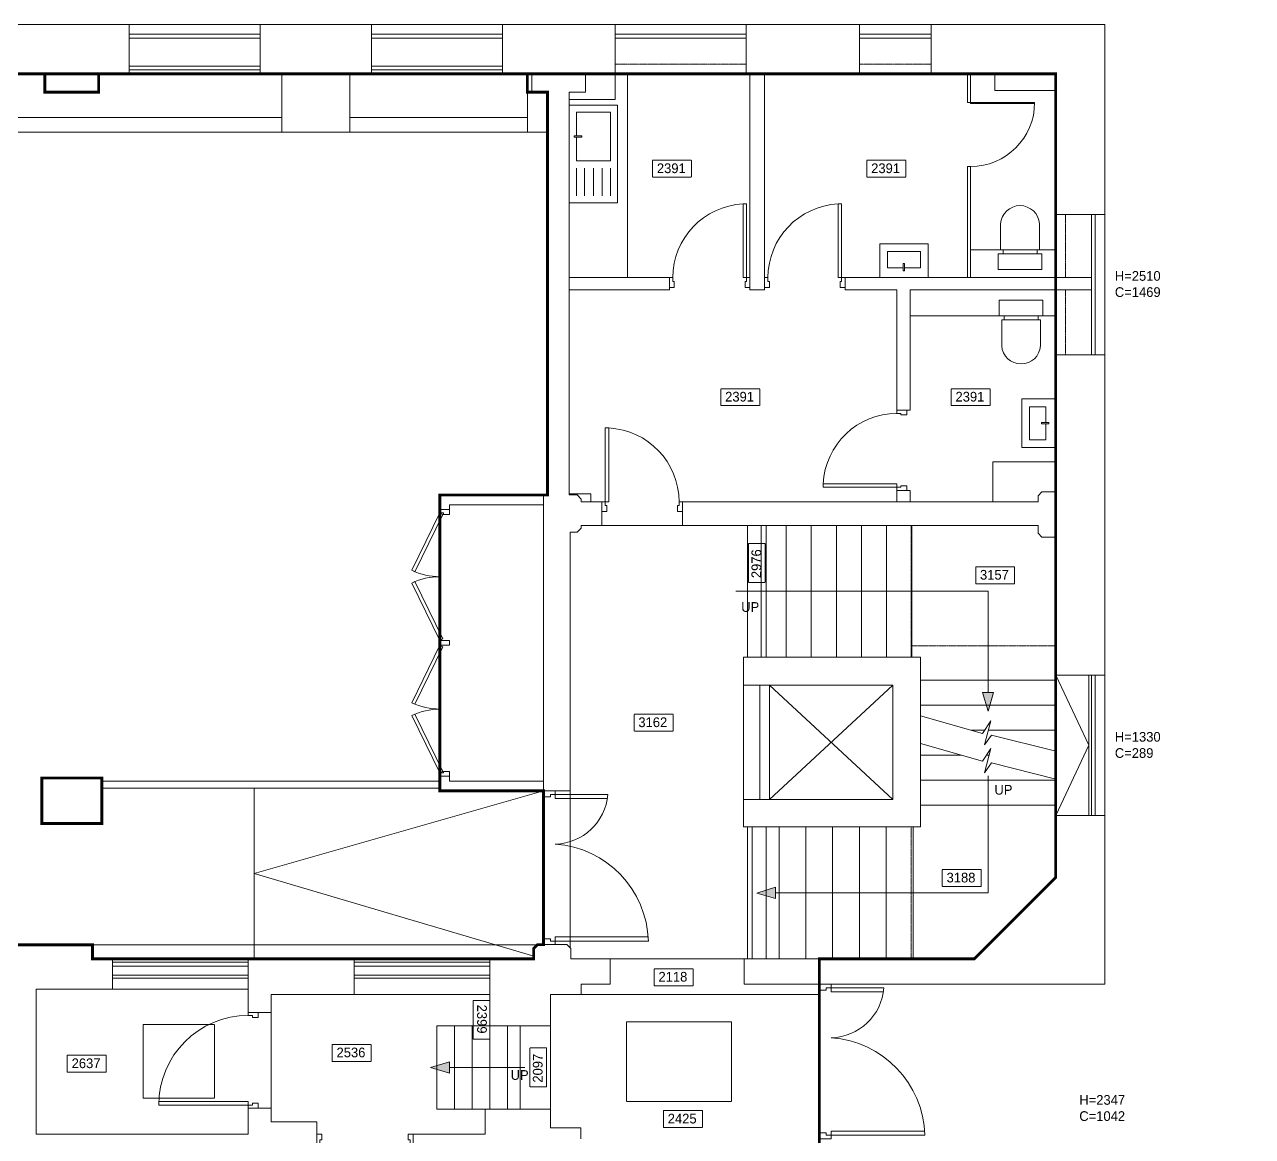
# Model space of a CAD drawing. Header units: millimetres. Extents: x 62976 to 1097852, y -110926 to 167100.
# Drawn here: x 866524 to 879180, y 19512 to 30974 of the extents above; entities that cross this region are included whole.
import ezdxf

# ---------------------------------------------------------------- set-up
doc = ezdxf.new("R2010")
doc.units = ezdxf.units.MM
doc.linetypes.add('HIDDENX2', pattern=[0.75, 0.5, -0.25])
for name, color, linetype, lineweight in [('BLOCKS', 8, 'Continuous', 15), ('Ceiling', 45, 'HIDDENX2', 15), ('Ceiling tag', 1, 'Continuous', 15), ('GIA', 84, 'Continuous', 15), ('NIA', 30, 'Continuous', 15), ('Partitions', 155, 'Continuous', 15), ('Stairs', 8, 'Continuous', 15), ('WALLS', 7, 'Continuous', 15)]:
    doc.layers.add(name, color=color, linetype=linetype, lineweight=lineweight)
doc.layers.add('Whatch', color=7, linetype='Continuous', lineweight=15, true_color=0xa8a8a8)
doc.styles.add('Century Gothic', font='GOTHIC.TTF')

# ---------------------------------------------------------------- blocks, each defined once
blk = doc.blocks.new('DOOR 1210')
at = {"layer": 'BLOCKS'}
for p, q in [((522.7122534285736, -547.0140011431067), (522.7122534285736, 233.0797488568787)), ((557.0403784285736, 233.0797488568787), (557.0403784285736, -547.0140011431067)), ((-673.0533715714264, -107.3427477137448), (-673.0533715714264, -547.0140011431067)), ((-638.7252465714264, -547.0140011431067), (-638.7252465714264, -111.3548455181008)), ((-703.0533715714264, -647.0140011435142), (-703.0533715714264, -547.0140011431067)), ((-673.0533715714264, -547.0140011431067), (-703.053371571441, -547.0140011431067)), ((-638.7252465712809, -547.0140011431067), (-673.0533715714264, -547.0140011431067)), ((-673.0533715714264, -588.0843131432775), (-673.0533715714264, -547.0140011431067)), ((-653.0533715714264, -588.0843131432775), (-673.0533715714264, -588.0843131432775)), ((-653.053371571441, -647.0140011435142), (-653.0533715714264, -588.0843131432775)), ((522.7122534284281, -547.0140011431067), (557.0403784285736, -547.0140011431067)), ((537.0403784285736, -588.0843131432775), (557.0403784285736, -588.0843131432775)), ((537.0403784285882, -647.0140011435142), (537.0403784285736, -588.0843131432775)), ((557.0403784285736, -588.0843131431175), (557.0403784285736, -547.0140011431067)), ((557.0403784285736, -588.0843131432775), (557.0403784285736, -547.0140011431067)), ((557.0403784285736, -547.0140011431067), (587.0403784285882, -547.0140011431067)), ((587.0403784285736, -647.0140011435142), (587.0403784285736, -547.0140011431067)), ((-653.053371571441, -647.0140011435142), (-703.0533715714264, -647.0140011435142)), ((537.0403784285882, -647.0140011435142), (587.0403784285736, -647.0140011435142))]:
    blk.add_line(p, q, dxfattribs=at)
for centre, radius, start, end in [((580.238470728058, -604.540642257678), 837.9415678042067, 91.58641440372215, 176.063414811134), ((-708.4196874655463, -558.8067900270689), 452.8471681885594, 1.492232857577767, 85.5207711111166)]:
    blk.add_arc(centre, radius, start, end, dxfattribs=at)
blk = doc.blocks.new('DOOR 760')
at = {"layer": 'BLOCKS'}
for p, q in [((-712.1736903050623, -265.0254513108084), (-747.1736903050623, -265.0254513108084)), ((-747.1736903050623, -265.0254513108084), (-747.1736903050623, -365.0254513108084)), ((-747.1736903050623, -365.0254513108084), (-697.1736903050623, -365.0254513108084)), ((-712.1736903050623, -265.0254513108084), (-712.1736903050623, -305.0254513108084)), ((-712.1736903050623, -305.0254513108084), (-697.1736903050623, -305.0254513108084)), ((-697.1736903050623, -305.0254513108084), (-697.1736903050623, -365.0254513108084)), ((32.82630969493766, -305.0254513108084), (32.82630969493766, -365.0254513108084)), ((47.82630969493766, -305.0254513108084), (32.82630969493766, -305.0254513108084)), ((32.82630969493766, -365.0254513108084), (82.82630969493766, -365.0254513108084)), ((82.82630969493766, -265.0254513108084), (47.82630969493766, -265.0254513108084)), ((47.82630969493766, -305.0254513108084), (47.82630969493766, -265.0254513108084)), ((82.82630969493766, -365.0254513108084), (82.82630969493766, -265.0254513108084))]:
    blk.add_line(p, q, dxfattribs=at)
blk.add_lwpolyline([(-677.1736903050623, -265.0254513108084), (-677.1736903050623, 494.9745486891916), (-712.1736903050623, 494.9745486891916), (-712.1736903050623, -265.0254513108084)], close=True, dxfattribs=at)
blk.add_arc((-713.6306210241455, -265.6093654836295), 761.4571546028845, 0.04393657685431113, 87.25575220008585, dxfattribs=at)
blk = doc.blocks.new('door')
at = {"layer": 'BLOCKS'}
for p, q in [((9.256182238459587e-07, 450), (0, -450)), ((9.256182238459587e-07, 450), (34.32812592576374, 450)), ((0, -450), (0, 450)), ((34.32812500014552, -450), (34.32812592576374, 450)), ((-30, -550.0000000004002), (-30, -450)), ((0, -450), (-30.00000000001455, -450)), ((34.32812500014552, -450), (0, -450)), ((0, -491.0703120001708), (0, -450)), ((900, -491.0703120001708), (900, -450)), ((900, -450), (930.0000000000146, -450)), ((930, -550.0000000004002), (930, -450)), ((19.99999999998545, -550.0000000004002), (-30, -550.0000000004002)), ((20, -491.0703120001708), (0, -491.0703120001708)), ((19.99999999998545, -550.0000000004002), (20, -491.0703120001708)), ((880, -491.0703120001708), (900, -491.0703120001708)), ((880.0000000000146, -550.0000000004002), (880, -491.0703120001708)), ((880.0000000000146, -550.0000000004002), (930, -550.0000000004002))]:
    blk.add_line(p, q, dxfattribs=at)
blk.add_arc((0, -450), 900, 0, 90, dxfattribs=at)
blk = doc.blocks.new('DOOR 900')
at = {"layer": 'Whatch'}
blk.add_blockref('door', (-825.4183597806259, 91.27373759780312), dxfattribs=at)
blk = doc.blocks.new('wc')
at = {"layer": 'BLOCKS'}
for p, q in [((36874.09666502956, 129352.3134128372), (36874.09666502956, 129084.0022906552)), ((37274.09666502956, 129084.0022906552), (37274.09666502956, 129352.3134128377)), ((37299.09666502956, 129044.0022906552), (36849.09666502956, 129044.0022906552)), ((36849.09666502956, 129044.0022906552), (36849.09666502955, 128881.0022906552)), ((36874.09666502956, 129084.0022906552), (36899.09666502956, 129084.0022906552)), ((36899.09666502956, 129044.0022906552), (36899.09666502956, 129084.0022906552)), ((36899.09666502956, 129084.0022906552), (37249.09666502956, 129084.0022906552)), ((37249.09666502956, 129084.0022906552), (37249.09666502955, 129044.0022906551)), ((37274.09666502956, 129084.0022906552), (37249.09666502956, 129084.0022906552)), ((37299.09666502955, 128881.0022906552), (37299.09666502956, 129044.0022906552)), ((36849.09666502955, 128881.0022906552), (37299.09666502955, 128881.0022906552))]:
    blk.add_line(p, q, dxfattribs=at)
blk.add_arc((37074.09666502957, 129339.0147240182), 200.4416501735898, 3.804193714110559, 176.1958062858896, dxfattribs=at)
blk = doc.blocks.new('sink wc')
at = {"layer": 'BLOCKS'}
for p, q in [((36042.75319224608, 129594.8131536799), (36542.75319224608, 129594.8131536799)), ((36042.75319224608, 129244.81315368), (36042.75319224608, 129594.8131536799)), ((36122.75319224608, 129494.81315368), (36285.25319224608, 129494.81315368)), ((36122.75319224608, 129324.8131536799), (36122.75319224607, 129494.81315368)), ((36285.25319224608, 129525.1312546498), (36285.25319224608, 129448.1158008467)), ((36285.25319224608, 129525.1312546498), (36300.25319224608, 129525.1312546498)), ((36300.25319224608, 129525.1312546498), (36300.25319224608, 129448.1158008467)), ((36300.25319224608, 129494.81315368), (36462.75319224608, 129494.81315368)), ((36462.75319224608, 129494.81315368), (36462.75319224608, 129324.8131536799)), ((36542.75319224608, 129594.8131536799), (36542.75319224608, 129244.8131536799)), ((36300.25319224608, 129448.1158008467), (36285.25319224608, 129448.1158008467)), ((36542.75319224608, 129244.8131536799), (36042.75319224608, 129244.81315368)), ((36462.75319224608, 129324.8131536799), (36122.75319224608, 129324.81315368))]:
    blk.add_line(p, q, dxfattribs=at)
blk = doc.blocks.new('33')
at = {"layer": 'BLOCKS'}
for p, q in [((524996.7890715961, 33196.45531397278), (524986.7890715962, 33196.45531397278)), ((524986.7890707348, 33196.37966666586), (524986.7890715961, 32535.45531397278)), ((524996.7890707348, 33196.45531397278), (524996.7890715961, 32535.45531397278)), ((524986.7890715961, 32535.45531397278), (524996.7890715961, 32535.45531397278))]:
    blk.add_line(p, q, dxfattribs=at)
blk.add_arc((524996.7890715961, 32535.45531397278), 661, 90.00000007467393, 180, dxfattribs=at)
blk = doc.blocks.new('sink kitchenette')
at = {"layer": 'BLOCKS'}
for p, q in [((38391.82482779422, 131336.9527454579), (39401.82482779422, 131336.9527454579)), ((38391.82482779422, 130836.9527454579), (38391.82482779422, 131336.9527454579)), ((38466.82482779422, 131261.9527454579), (38751.82482779422, 131261.9527454579)), ((39326.82482779422, 131261.9527454579), (38826.82482779422, 131261.9527454579)), ((38826.82482779422, 131261.9527454579), (38826.82482779422, 130911.9527454579)), ((39326.82482779422, 130911.9527454579), (39326.82482779422, 131261.9527454579)), ((39401.82482779422, 131336.9527454579), (39401.82482779422, 130836.9527454579)), ((38466.82482779422, 131176.9527454579), (38751.82482779422, 131176.9527454579)), ((38466.82482779422, 131086.9527454579), (38751.82482779422, 131086.9527454579)), ((38466.82482779422, 130996.9527454579), (38751.82482779422, 130996.9527454579)), ((38751.82482779422, 130911.9527454579), (38466.82482779422, 130911.9527454579)), ((38826.82482779422, 130911.9527454579), (39069.32482779422, 130911.9527454579)), ((39069.32482779422, 130889.8608260108), (39069.32482779422, 130966.876279814)), ((39084.32482779422, 130966.876279814), (39069.32482779422, 130966.876279814)), ((39069.32482779422, 130889.8608260108), (39084.32482779422, 130889.8608260108)), ((39084.32482779422, 130889.8608260108), (39084.32482779422, 130966.876279814)), ((39084.32482779422, 130911.9527454579), (39326.82482779422, 130911.9527454579)), ((39401.82482779422, 130836.9527454579), (38391.82482779422, 130836.9527454579))]:
    blk.add_line(p, q, dxfattribs=at)
blk = doc.blocks.new('80')
at = {"layer": 'BLOCKS'}
for p, q in [((1213074.988183203, -221229.2930544527), (1213361.994131968, -220637.7409981013)), ((1213393.483595044, -220653.0188813055), (1213106.477646279, -221244.5709376569)), ((1213361.994131968, -220637.7409981014), (1213361.994131968, -220602.7409981014)), ((1213361.994131968, -220602.7409981014), (1213461.994131968, -220602.7409981014)), ((1213361.994131968, -220637.7409981014), (1213401.994131968, -220637.7409981014)), ((1213361.994131968, -220637.7409981013), (1213393.483595044, -220653.0188813055)), ((1213401.994131968, -220637.7409981014), (1213401.994131968, -220652.7409981014)), ((1213401.994131968, -220652.7409981014), (1213461.994131968, -220652.7409981014)), ((1213461.994131968, -220602.7409981014), (1213461.994131968, -220652.7409981014)), ((1213106.477646279, -221244.5709376569), (1213074.988183203, -221229.2930544527)), ((1213106.477646279, -221345.9110585458), (1213074.988183203, -221361.18894175)), ((1213393.483595044, -221937.4631148973), (1213106.477646279, -221345.9110585458)), ((1213074.988183203, -221361.18894175), (1213361.994131968, -221952.7409981014)), ((1213361.994131968, -221952.7409981014), (1213393.483595044, -221937.4631148973)), ((1213361.994131968, -221952.7409981014), (1213461.994131968, -221952.7409981014)), ((1213361.994131968, -221952.7409981014), (1213361.994131968, -222002.7409981013)), ((1213461.994131968, -221952.7409981014), (1213461.994131968, -222002.7409981014)), ((1213074.988183203, -222594.2930544527), (1213361.994131968, -222002.7409981013)), ((1213393.483595044, -222018.0188813055), (1213106.477646279, -222609.5709376569)), ((1213361.994131968, -222002.7409981014), (1213461.994131968, -222002.7409981014)), ((1213361.994131968, -222002.7409981013), (1213393.483595044, -222018.0188813055)), ((1213106.477646279, -222609.5709376569), (1213074.988183203, -222594.2930544527)), ((1213106.477646279, -222710.9110585458), (1213074.988183203, -222726.18894175)), ((1213074.988183203, -222726.18894175), (1213361.994131968, -223317.7409981014)), ((1213393.483595044, -223302.4631148973), (1213106.477646279, -222710.9110585458)), ((1213361.994131968, -223317.7409981014), (1213393.483595044, -223302.4631148973)), ((1213361.994131968, -223317.7409981014), (1213361.994131968, -223352.7409981014)), ((1213361.994131968, -223317.7409981014), (1213401.994131968, -223317.7409981014)), ((1213361.994131968, -223352.7409981014), (1213461.994131968, -223352.7409981014)), ((1213401.994131968, -223302.7409981014), (1213461.994131968, -223302.7409981014)), ((1213401.994131968, -223317.7409981014), (1213401.994131968, -223302.7409981014)), ((1213461.994131968, -223352.7409981014), (1213461.994131968, -223302.7409981014))]:
    blk.add_line(p, q, dxfattribs=at)
for centre, start, end in [((1213361.994131968, -220637.7409981014), 244.1185230769772, 270), ((1213361.994131968, -221952.7409981014), 90.00000000000001, 115.881476923588), ((1213361.994131968, -222002.7409981014), 244.1185230769772, 270), ((1213361.994131968, -223317.7409981014), 90, 115.8814769223246)]:
    blk.add_arc(centre, 657.5, start, end, dxfattribs=at)

msp = doc.modelspace()

# ---------------------------------------------------------------- hatches: boundary and pattern name
at = {"layer": 'Stairs'}
for points in [[(876512.6633565496, 24087.60107170843), (876396.8237719384, 24087.60107170843), (876455.8083628574, 23895.10490410827)], [(874265.7475590312, 21964.84591280628), (874265.7475590312, 22080.68549741741), (874073.2513914311, 22021.70090649842)], [(870902.4147962395, 20165.03426285682), (870902.4147962395, 20280.87384746794), (870709.9186286393, 20221.88925654895)]]:
    msp.add_hatch(color=256, dxfattribs=at).paths.add_polyline_path(points)

# ---------------------------------------------------------------- linework, layer by layer
at = {"layer": 'BLOCKS'}
for p, q in [((867603.1926463896, 30874.08367219073), (868953.1926463896, 30874.08367219078)), ((867603.1926463896, 30834.08367219073), (868953.1926463896, 30834.08367219073)), ((870099.616563542, 30874.08367219073), (871449.616563542, 30874.08367219078)), ((870099.616563542, 30834.08367219073), (871449.616563542, 30834.08367219073)), ((872612.5538941459, 30874.08367219073), (873962.5538941459, 30874.08367219078)), ((872612.5538941459, 30834.08367219073), (873962.5538941459, 30834.08367219073)), ((875130.9316920941, 30874.08367219078), (875869.9316920941, 30874.08367219078)), ((875130.9316920941, 30834.08367219078), (875869.9316920941, 30834.08367219078)), ((867603.1926463896, 30545.95894992986), (868953.1926463896, 30545.95894992986)), ((867603.1926463896, 30505.95894992986), (868953.1926463896, 30505.95894992986)), ((870099.616563542, 30545.95894992986), (871449.616563542, 30545.95894992986)), ((870099.616563542, 30505.95894992986), (871449.616563542, 30505.95894992986)), ((867603.1926463896, 30465.95894992986), (868953.1926463896, 30465.95894992986)), ((870099.616563542, 30465.95894992986), (871449.616563542, 30465.95894992986)), ((872612.5538941459, 30465.95894992986), (873962.5538941459, 30465.95894992986)), ((872737.128655897, 28365.04812403914), (872737.128655897, 30465.95894992986)), ((875130.9316920941, 30465.95894992986), (875869.9316920941, 30465.95894992986)), ((877152.1286558972, 29016.04812403908), (877152.128655897, 28365.04812403908)), ((877520.2533781582, 29016.04812403908), (877520.2533781582, 27570.04812403908)), ((877560.2533781582, 29016.04812403908), (877560.2533781582, 27570.04812403908)), ((876274.1286558975, 28652.04812403914), (877152.1286558975, 28652.04812403914)), ((877152.1286558975, 28238.04812403914), (877152.1286558972, 27570.04812403908)), ((875653.1286558975, 27971.04812403914), (877152.1286558975, 27971.04812403914)), ((877152.1286558975, 22822.11459064094), (877152.1286558972, 24268.11459064094)), ((877495.2533781582, 23545.11459064094), (877152.1286558972, 24268.11459064094)), ((877495.2533781582, 24268.11459064094), (877495.2533781582, 22822.11459064094)), ((877520.2533781582, 24268.11459064094), (877520.2533781582, 22822.11459064094)), ((877560.2533781582, 24268.11459064094), (877560.2533781582, 22822.11459064094)), ((874101.1806481944, 22986.90011545748), (874101.1806481944, 24165.92544503987)), ((877495.2533781582, 23545.11459064094), (877152.1286558975, 22822.11459064094)), ((867432.0534077899, 21342.38925654883), (868830.0534077899, 21342.38925654883)), ((867432.0534077899, 21307.38925654883), (868830.0534077899, 21307.38925654883)), ((867432.0534077899, 21267.38925654883), (868830.0534077899, 21267.38925654883)), ((869923.0534077899, 21342.38925654883), (871321.0534077899, 21342.38925654883)), ((869923.0534077899, 21307.38925654883), (871321.0534077899, 21307.38925654883)), ((869923.0534077899, 21267.38925654883), (871321.0534077899, 21267.38925654883)), ((867432.0534077899, 21174.38925654889), (868830.0534077899, 21174.38925654889)), ((867432.0534077899, 21144.38925654889), (868830.0534077899, 21144.38925654889)), ((869923.0534077899, 21174.38925654889), (871321.0534077899, 21174.38925654889)), ((869923.0534077899, 21144.38925654889), (871321.0534077899, 21144.38925654889)), ((867432.0534077899, 21029.38925654889), (868830.0534077899, 21029.38925654889)), ((869923.0534077899, 20975.38925654895), (871321.0534077899, 20975.38925654895))]:
    msp.add_line(p, q, dxfattribs=at)
at = {"layer": 'Ceiling', "ltscale": 2}
for p, q in [((872612.5538941459, 30565.9589499298), (873962.5538941459, 30565.9589499298)), ((875130.9316920941, 30565.95894992986), (875869.9316920941, 30565.95894992986)), ((877252.1286558972, 29016.04812403908), (877252.1286558975, 28365.04812403908)), ((877252.1286558972, 28238.04812403914), (877252.1286558972, 27570.04812403908)), ((875662.4470460743, 24451.88308094454), (875662.4470460743, 25811.38925654883)), ((875662.4470460743, 24571.28256265388), (877152.1286558975, 24571.28256265388)), ((875662.4470460743, 21342.38925654883), (875662.4470460743, 22703.14215367485))]:
    msp.add_line(p, q, dxfattribs=at)
at = {"layer": 'Ceiling'}
for p, q in [((869176.4046049658, 30465.95894992986), (869176.4046049658, 29865.95894992986)), ((869876.4046049658, 30465.95894992986), (869876.404604966, 29865.95894992986)), ((871706.7257526158, 30275.95894992986), (871706.7257526158, 29865.95894992992)), ((864826.1155294601, 30015.9589499298), (869176.4046049658, 30015.95894992969)), ((869876.4046049658, 30015.95894992969), (871706.7257526158, 30015.95894992969)), ((852386.7706348614, 29865.95894992992), (871914.7257526156, 29865.95894992986)), ((872475.1286558972, 25811.38925654878), (873305.1286558972, 25811.38925654883)), ((873975.1286558975, 25811.38925654889), (873975.1286558972, 24451.88308094459)), ((874167.1286558975, 25811.38925654889), (874167.1286558972, 24451.88308094459)), ((873935.8700275512, 24165.92544503993), (873935.8700275512, 22986.90011545754)), ((873935.8700275512, 24165.92544503993), (873935.8700275512, 22986.90011545754)), ((872147.870027551, 23075.38925654883), (872147.870027551, 21457.54779836157)), ((873975.128655897, 22703.14215367491), (873975.1286558968, 21342.38925654889)), ((874167.128655897, 22703.14215367491), (874167.1286558968, 21342.38925654889)), ((867225.6608733477, 21486.38925654883), (871808.3198868197, 21486.38925654883)), ((872559.0534077899, 21342.38925654895), (873941.0534077899, 21342.38925654895)), ((874715.0534077899, 21032.2634703854), (874715.0534077899, 20975.38925654895)), ((872260.0534077899, 20975.38925654895), (874715.0534077899, 20975.38925654895)), ((869066.0534077899, 20790.38925654895), (869066.0534077899, 19805.38925654889)), ((867746.0534077887, 20667.38925654889), (868482.0534077887, 20667.38925654889)), ((867746.0534077894, 19905.38925654889), (867746.0534077887, 20667.38925654889)), ((868482.0534077894, 19905.38925654889), (868482.0534077887, 20667.38925654889)), ((871632.0534077899, 20651.38925654895), (871632.0534077899, 19792.38925654895)), ((871945.0534077899, 20651.38925654895), (871945.0534077899, 19792.38925654895)), ((872727.0534077899, 20695.38925654895), (873811.0534077899, 20695.38925654895)), ((872727.0534077899, 20695.38925654895), (872727.0534077899, 19871.38925654895)), ((873811.0534077899, 20695.38925654895), (873811.0534077899, 19871.38925654895)), ((867746.0534077894, 19905.38925654889), (868482.0534077894, 19905.38925654889)), ((872727.0534077899, 19871.38925654895), (873811.0534077899, 19871.38925654895))]:
    msp.add_line(p, q, dxfattribs=at)
for points in [[(872997.0912794708, 29575.07202164148), (873398.7687967471, 29575.07202164148), (873398.7687967471, 29400.46047595731), (872997.0912794708, 29400.46047595731)], [(875205.6809190507, 29575.07202164148), (875607.358436327, 29575.07202164148), (875607.358436327, 29400.46047595731), (875205.6809190507, 29400.46047595731)], [(873700.7549968394, 27220.21050964919), (874102.4325141157, 27220.21050964919), (874102.4325141157, 27045.59896396502), (873700.7549968394, 27045.59896396502)], [(876074.9819486211, 27220.21050964919), (876476.6594658974, 27220.21050964919), (876476.6594658974, 27045.59896396502), (876074.9819486211, 27045.59896396502)], [(873984.2172074611, 25222.99975949613), (873984.2172074611, 25624.67727677239), (874158.8287531454, 25624.67727677239), (874158.8287531454, 25222.99975949613)], [(876327.5354233007, 25384.21683423984), (876729.212940577, 25384.21683423984), (876729.212940577, 25209.60528855567), (876327.5354233007, 25209.60528855567)], [(872806.2970869611, 23864.2895798792), (873207.9746042374, 23864.2895798792), (873207.9746042374, 23689.67803419504), (872806.2970869611, 23689.67803419504)], [(875982.9100767975, 22263.22109076119), (876384.5875940737, 22263.22109076119), (876384.5875940737, 22088.60954507702), (875982.9100767975, 22088.60954507702)], [(873013.5738791749, 21240.77628734655), (873415.2513964511, 21240.77628734655), (873415.2513964511, 21066.16474166239), (873013.5738791749, 21066.16474166239)], [(871321.0534077899, 20915.13361590396), (871321.0534077899, 20513.45609862771), (871146.4418621056, 20513.45609862771), (871146.4418621056, 20915.13361590396)], [(869695.3709226511, 20460.39660504641), (870097.0484399274, 20460.39660504641), (870097.0484399274, 20285.78505936224), (869695.3709226511, 20285.78505936224)], [(871730.8781260727, 20022.89700125245), (871730.8781260727, 20424.57451852871), (871905.489671757, 20424.57451852871), (871905.489671757, 20022.89700125245)], [(866965.0074614403, 20348.86002243101), (867366.6849787165, 20348.86002243101), (867366.6849787165, 20174.24847674684), (866965.0074614403, 20174.24847674684)], [(873109.0593858147, 19778.4722535605), (873510.736903091, 19778.4722535605), (873510.736903091, 19603.86070787633), (873109.0593858147, 19603.86070787633)]]:
    msp.add_lwpolyline(points, close=True, dxfattribs=at)
at = {"layer": 'GIA', "ltscale": 2, "const_width": 30}
msp.add_lwpolyline([(856238.4531527525, 4085.958949929802), (856234.2706348612, 4685.958949931606), (856234.2706348614, 14332.38925654883), (855311.2706348614, 14332.38925654883), (855311.2706348612, 21486.38925654889), (854134.5644432025, 21486.38925654883), (854092.7706348614, 21446.7951223494), (854092.7706348614, 21342.38925654889), (851786.7706348614, 21342.38925654889), (851786.7706348614, 30465.95894992986), (877152.1286558972, 30465.95894992986), (877152.1286558972, 22181.92695466965), (876312.5909577757, 21342.38925654889), (874715.5435586134, 21342.38925654889), (874715.5435586134, 19160.38925654895), (878319.0534077899, 19160.38925654895), (878319.0534077892, 14051.38925654959), (879165.0534077899, 13456.88105643762), (879165.0534077899, 10329.88105643762), (878319.0534077897, 9735.372856325877), (878319.0534077897, 4467.776014068397)], dxfattribs=at)
at = {"layer": 'NIA', "ltscale": 2, "const_width": 30}
msp.add_lwpolyline([(862231.2706348612, 30465.95894992986), (866734.1926463896, 30465.95894992986), (866734.1926463896, 30275.95894992986), (867288.1926463896, 30275.95894992986), (867288.1926463896, 30465.95894992986), (871706.7257526158, 30465.95894992986), (871706.7257526158, 30275.95894992986), (871914.7257526158, 30275.95894992986), (871914.7257526158, 26124.86118663172), (870803.7257526161, 26124.86118663172), (870803.7257526161, 23075.38925654883), (871871.7257526163, 23075.38925654883), (871871.7257526163, 21489.38925654889), (871811.3198868202, 21489.38925654889), (871771.7257526161, 21449.7951223494), (871771.7257526161, 21342.38925654883), (867225.6608733477, 21342.38925654883), (867225.6608733477, 21486.38925654883), (854134.5644432025, 21486.38925654883)], dxfattribs=at)
msp.add_lwpolyline([(866701.6926463784, 22738.38925654883), (866701.6926463784, 23207.38925654883), (867320.6926463784, 23207.38925654883), (867320.6926463784, 22738.38925654883)], close=True, dxfattribs=at)
at = {"layer": 'Partitions'}
for p, q in [((871706.7257526158, 30465.95894992986), (871706.7257526158, 30275.95894992986)), ((872612.5538941459, 30465.9589499298), (872612.5538941459, 30199.9589499298)), ((874001.1286558975, 30465.95894992986), (874001.1286558975, 28238.04812403914)), ((874151.1286558975, 30465.95894992986), (874151.1286558975, 28238.04812403914)), ((876244.1286558975, 30465.95894992986), (876244.1286558977, 30170.88311209128)), ((876274.1286558975, 30465.95894992986), (876274.1286558972, 30170.88311205216)), ((871706.7257526158, 30275.95894992986), (871752.9853917756, 30275.95894992986)), ((872612.5538941459, 30199.9589499298), (872137.128655897, 30199.9589499298)), ((876274.1286558975, 30170.88311205216), (876244.1286558975, 30170.88311209128)), ((876244.1286558977, 29509.88311205216), (876244.1286558975, 28365.04812403908)), ((876274.1286558975, 29509.88311205216), (876244.1286558975, 29509.88311205216)), ((876274.1286558972, 29509.88311205216), (876274.1286558975, 28365.04812403908)), ((872137.1286558975, 28365.04812403914), (873171.1286558975, 28365.04812403908)), ((873171.1286558975, 28365.04812403914), (873171.1286558975, 28238.0481240392)), ((874981.1286558975, 28365.04812403914), (877520.2533781584, 28365.04812403908)), ((874981.1286558975, 28365.04812403914), (874981.1286558975, 28238.04812403914)), ((872137.1286558975, 28238.04812403914), (873171.1286558975, 28238.04812403914)), ((874001.1286558975, 28238.04812403914), (874151.1286558972, 28238.04812403914)), ((874981.1286558975, 28238.04812403908), (875516.1286558975, 28238.04812403914)), ((875516.1286558975, 28238.04812403914), (875516.1286558975, 27000.55308413296)), ((875653.1286558975, 28238.04812403914), (877520.2533781584, 28238.04812403914)), ((875653.1286558975, 28238.04812403914), (875653.1286558975, 27000.55308413296)), ((875516.1286558972, 27000.55308413296), (875653.1286558975, 27000.55308413296)), ((876503.1286558972, 26465.55308413296), (877152.1286558972, 26465.55308413296)), ((876503.1286558972, 26465.55308413296), (876503.1286558972, 26055.55308413296)), ((870803.7257526158, 25975.12522159034), (870803.7257526161, 26124.86118663172)), ((871871.7257526158, 26124.86118663172), (870803.7257526161, 26124.86118663172)), ((872137.1286558972, 26135.55308413296), (872360.1286558972, 26135.55308413296)), ((872360.1286558972, 26135.55308413296), (872360.1286558972, 26055.55308413296)), ((875516.1286558975, 26170.55308413296), (875516.1286558972, 26055.55308413296)), ((875653.1286558975, 26170.55308413296), (875653.1286558975, 26055.55308413296)), ((870903.7257526161, 25975.12522159034), (870903.7257526161, 26024.86118663172)), ((871871.7257526158, 26024.86118663172), (870903.7257526161, 26024.86118663172)), ((870803.7257526161, 23175.38925654883), (867320.6926463784, 23175.3892565486)), ((870803.7257526163, 23175.38925654878), (870803.7257526163, 23225.12522159034)), ((870903.7257526161, 23175.38925654883), (870903.7257526158, 23225.12522159034)), ((871871.7257526161, 23175.38925654889), (870903.7257526161, 23175.38925654883)), ((870803.7257526161, 23102.38925654883), (867320.6926463784, 23102.38925654883)), ((870803.7257526161, 23075.38925654883), (870803.7257526161, 23102.38925654883)), ((871871.7257526161, 23075.38925654883), (870803.7257526161, 23075.38925654883))]:
    msp.add_line(p, q, dxfattribs=at)
at = {"layer": 'Partitions', "ltscale": 2}
msp.add_line((875653.1286558975, 26170.55308413296), (875516.1286558972, 26170.55308413296), dxfattribs=at)
at = {"layer": 'Stairs'}
for p, q in [((874115.870027551, 25811.38925654878), (874115.870027551, 24451.88308094454)), ((874374.579798942, 25811.81523381872), (874374.579798942, 24452.30905821448)), ((874633.289570333, 25811.81523381872), (874633.289570333, 24452.30905821448)), ((874891.999341724, 25811.81523381872), (874891.999341724, 24452.30905821448)), ((875150.7091131152, 25811.81523381872), (875150.7091131152, 24452.30905821448)), ((875409.4188845062, 25811.81523381872), (875409.4188845062, 24452.30905821448)), ((875668.1286558972, 25811.38925654883), (875668.1286558972, 24451.88308094459)), ((873854.0310701956, 25131.63616874657), (876454.8319591151, 25131.63616874686)), ((876454.8319591151, 25131.63616874686), (876454.8319591151, 24087.60107170843)), ((875757.535262333, 24214.42584372195), (877152.1286558972, 24214.42584372195)), ((876512.6633565496, 24087.60107170843), (876396.8237719384, 24087.60107170843)), ((876396.8237719384, 24087.60107170843), (876455.8083628574, 23895.10490410827)), ((876512.6633565496, 24087.60107170843), (876455.8083628574, 23895.10490410827)), ((875757.535262333, 23957.13338334614), (877152.1286558972, 23957.13338334614)), ((876397.1144965931, 23667.71380594402), (875757.535262333, 23847.97327789501)), ((876482.6723851732, 23797.3152390449), (876397.1144965931, 23667.71380594402)), ((876417.8559267146, 23548.4816636935), (876482.6723851732, 23797.3152390449)), ((876283.1241654095, 23699.84092297032), (876418.3235853598, 23699.84092297032)), ((876457.2821622111, 23699.84092297032), (877152.1286558972, 23699.84092297032)), ((876397.1144965931, 23381.20285521791), (875757.535262333, 23561.46232716891)), ((876490.4509321402, 23649.57088843948), (876417.8559267146, 23548.4816636935)), ((877152.1286558972, 23483.2031394614), (876490.4509321402, 23649.5708884396)), ((875757.535262333, 23442.54846259451), (876179.4539422463, 23442.54846259445)), ((876482.6723851732, 23510.80428831879), (876397.1144965931, 23381.20285521791)), ((876417.8559267146, 23261.97071296739), (876482.6723851732, 23510.80428831879)), ((876437.6125105058, 23442.54846259439), (876464.893028483, 23442.54846259445)), ((876490.4509321402, 23363.05993771338), (876417.8559267146, 23261.97071296739)), ((877152.1286558972, 23196.69218873529), (876490.4509321402, 23363.05993771349)), ((875757.535262333, 23185.2560022187), (877152.1286558972, 23185.2560022187)), ((876454.8319591151, 23230.43073036341), (876454.8319591149, 22022.76570511184)), ((875757.535262333, 22927.96354184288), (877152.1286558972, 22927.96354184288)), ((874023.8700275514, 22703.14215367485), (874023.8700275514, 21342.38925654883)), ((874300.246465609, 22703.14215367491), (874300.246465609, 21342.38925654889)), ((874576.6229036667, 22703.14215367491), (874576.6229036667, 21342.38925654889)), ((874852.9993417242, 22703.14215367497), (874852.9993417242, 21342.38925654895)), ((875129.3757797817, 22703.14215367503), (875129.3757797817, 21342.38925654901)), ((875405.7522178395, 22703.14215367503), (875405.7522178395, 21342.38925654901)), ((875682.1286558968, 22703.14215367485), (875682.128655897, 21342.38925654889)), ((874265.7475590312, 22080.68549741741), (874073.2513914311, 22021.70090649842)), ((874265.7475590312, 21964.84591280628), (874073.2513914311, 22021.70090649842)), ((874265.7475590312, 21964.84591280628), (874265.7475590312, 22080.68549741741)), ((876454.8319591149, 22022.76570511184), (874265.7475590312, 22022.76570511184)), ((870902.4147962395, 20280.87384746794), (870709.9186286393, 20221.88925654895)), ((870902.4147962395, 20165.03426285682), (870902.4147962395, 20280.87384746794)), ((870902.4147962395, 20165.03426285682), (870709.9186286393, 20221.88925654895)), ((871679.5490490585, 20222.95405516238), (870902.4147962395, 20222.95405516238))]:
    msp.add_line(p, q, dxfattribs=at)
at = {"layer": 'Stairs', "ltscale": 2}
for p, q in [((868891.7257526161, 23102.38925654883), (868891.7257526161, 21342.38925654883)), ((868891.7257526161, 22222.38925654883), (871871.7257526161, 23075.38925654878)), ((868891.7257526161, 22222.38925654883), (871771.7257526161, 21371.46643775684)), ((871321.0534077899, 20651.38925654895), (870774.0534077899, 20651.38925654895)), ((870774.0534077899, 20651.38925654895), (870774.0534077899, 19792.38925654895)), ((870956.3867411232, 20651.38925654895), (870956.3867411232, 19792.38925654895)), ((871138.7200744567, 20651.38925654895), (871138.7200744567, 19792.38925654895)), ((871321.0534077899, 20651.38925654895), (871321.0534077899, 19792.38925654895)), ((871503.3867411234, 20651.38925654895), (871503.3867411234, 19792.38925654895)), ((871270.0534077899, 19792.38925654895), (870774.0534077899, 19792.38925654895))]:
    msp.add_line(p, q, dxfattribs=at)
at = {"layer": 'WALLS'}
for p, q in [((867603.1926463896, 30974.08367219078), (867603.1926463896, 30465.95894992986)), ((868953.1926463896, 30465.95894992986), (868953.1926463896, 30974.08367219078)), ((870099.616563542, 30974.08367219078), (870099.616563542, 30465.95894992986)), ((871449.616563542, 30465.95894992986), (871449.616563542, 30974.08367219078)), ((872612.5538941459, 30974.08367219078), (872612.5538941459, 30465.95894992986)), ((873962.5538941459, 30465.95894992986), (873962.5538941459, 30974.08367219078)), ((875130.9316920941, 30974.08367219078), (875130.9316920941, 30465.95894992986)), ((875869.9316920941, 30974.08367219078), (875869.9316920941, 30465.95894992986)), ((866419.1926463896, 30465.95894992986), (866734.1926463896, 30465.95894992986)), ((866734.1926463896, 30465.95894992986), (866734.1926463896, 30275.95894992986)), ((867288.1926463896, 30465.95894992986), (867288.1926463896, 30275.95894992986)), ((867288.1926463896, 30465.95894992986), (867603.1926463896, 30465.95894992986)), ((868953.1926463896, 30465.95894992986), (870099.616563542, 30465.95894992986)), ((871752.9853917756, 30465.95894992986), (871449.616563542, 30465.95894992986)), ((871752.9853917756, 30465.95894992986), (871752.9853917756, 30275.95894992986)), ((872612.5538941459, 30465.95894992986), (872306.9853917756, 30465.95894992986)), ((872306.9853917756, 30465.95894992986), (872306.9853917756, 30275.95894992986)), ((873962.5538941459, 30465.95894992986), (875130.9316920941, 30465.95894992986)), ((875869.9316920941, 30465.95894992986), (876526.1286558972, 30465.95894992986)), ((876526.1286558972, 30465.95894992986), (876526.1286558972, 30293.95894992986)), ((866734.1926463896, 30275.95894992986), (867288.1926463896, 30275.95894992986)), ((871752.9853917756, 30275.95894992986), (871914.7257526158, 30275.95894992986)), ((871914.7257526158, 26124.86118663172), (871914.7257526158, 30275.95894992986)), ((872137.128655897, 30275.95894992986), (872137.1286558972, 26124.86118663172)), ((872137.128655897, 30275.95894992986), (872306.9853917756, 30275.95894992986)), ((876526.1286558972, 30293.95894992986), (877152.1286558972, 30293.95894992986)), ((877152.1286558972, 30293.95894992986), (877152.1286558972, 29016.04812403908)), ((877152.1286558972, 29016.04812403908), (877660.2533781582, 29016.04812403908)), ((877152.1286558972, 27570.04812403908), (877152.1286558972, 26158.55308413296)), ((877152.1286558972, 27570.04812403908), (877660.2533781582, 27570.04812403908)), ((871871.7257526161, 26124.86118663172), (871914.7257526158, 26124.86118663172)), ((871871.7257526161, 23075.38925654883), (871871.7257526161, 26124.86118663172)), ((872137.1286558972, 26124.86118663172), (872218.2595994489, 26124.86118663172)), ((872260.0534077899, 26083.06737830839), (872218.2595994489, 26124.86118663172)), ((872260.0534077899, 26055.55308413296), (872260.0534077899, 26083.06737830839)), ((877009.7227900936, 26158.55308413296), (876970.128655897, 26116.75927580963)), ((876970.128655897, 26055.55308413296), (876970.128655897, 26116.75927580963)), ((877152.1286558972, 26158.55308413296), (877009.7227900936, 26158.55308413296)), ((872260.0534077899, 26055.55308413296), (872475.1286558972, 26055.55308413296)), ((873305.1286558975, 26055.55308413296), (876970.128655897, 26055.55308413296)), ((872147.8700275507, 23075.38925654889), (872147.8700275512, 25740.99968463532)), ((872147.8700275512, 25740.99968463532), (872218.2595994489, 25740.99968463532)), ((872260.0534077899, 25782.79349295865), (872218.2595994489, 25740.99968463532)), ((872475.1286558972, 25811.38925654878), (872260.0534077899, 25811.38925654883)), ((872260.0534077899, 25811.38925654883), (872260.0534077899, 25782.79349295865)), ((876970.1286558972, 25811.38925654883), (873305.1286558975, 25811.38925654878)), ((876970.1286558972, 25731.18306487217), (876970.1286558972, 25811.38925654883)), ((876970.1286558972, 25731.18306487217), (877009.7227900939, 25689.38925654883)), ((877009.7227900939, 25689.38925654883), (877152.1286558972, 25689.38925654883)), ((877152.1286558972, 25689.38925654883), (877152.1286558972, 24268.11459064094)), ((873935.870027551, 24165.92544503993), (873935.870027551, 24451.88308094454)), ((873935.870027551, 24451.88308094454), (875757.535262333, 24451.88308094454)), ((875757.535262333, 24451.88308094454), (875757.535262333, 22703.14215367485)), ((877152.1286558972, 24268.11459064094), (877660.2533781582, 24268.11459064094)), ((873935.870027551, 24165.92544503987), (874202.3656578232, 24165.92544503987)), ((866701.6926463784, 22738.38925654883), (866701.6926463784, 23207.38925654883)), ((866701.6926463784, 23207.38925654883), (867320.6926463784, 23207.38925654883)), ((867320.6926463784, 22738.38925654883), (867320.6926463784, 23207.38925654883)), ((871871.7257526161, 23075.38925654883), (872147.870027551, 23075.38925654883)), ((873935.870027551, 22703.14215367485), (873935.870027551, 22986.90011545748)), ((873935.870027551, 22986.90011545748), (874202.3656578232, 22986.90011545742)), ((877152.1286558972, 22822.11459064094), (877152.1286558972, 22181.92695466965)), ((877152.1286558975, 22822.11459064094), (877660.2533781582, 22822.11459064094)), ((867320.6926463784, 22738.38925654883), (866701.6926463784, 22738.38925654883)), ((873935.870027551, 22703.14215367485), (875757.535262333, 22703.14215367485)), ((877152.1286558972, 22181.92695466965), (876312.5909577757, 21342.38925654889)), ((867225.6608733477, 21486.38925654883), (863420.7706348614, 21486.38925654883)), ((867225.6608733477, 21486.38925654883), (867225.6608733477, 21342.38925654883)), ((871811.3198868202, 21489.38925654883), (871771.7257526161, 21449.7951223494)), ((871771.7257526161, 21449.7951223494), (871771.7257526161, 21342.38925654883)), ((871811.3198868202, 21489.38925654883), (872114.2595994489, 21489.38925654883)), ((872114.2595994489, 21489.38925654883), (872156.0534077899, 21449.7951223494)), ((872156.0534077899, 21449.7951223494), (872156.0534077899, 21342.38925654901)), ((867225.6608733477, 21342.38925654883), (867432.0534077899, 21342.38925654883)), ((868830.0534077899, 21342.38925654883), (869923.0534077899, 21342.38925654883)), ((871321.0534077897, 21342.38925654883), (871771.7257526161, 21342.38925654883)), ((872156.0534077899, 21342.38925654901), (872559.0534077899, 21342.38925654895)), ((873941.0534077899, 21342.38925654889), (876312.5909577757, 21342.38925654883)), ((866644.0534077899, 21029.38925654889), (867432.0534077899, 21029.38925654889)), ((872260.0534077899, 21082.38925654895), (872559.0534077899, 21082.38925654895)), ((873941.0534077899, 21082.38925654895), (874815.3049801169, 21082.38925654895)), ((869066.0534077899, 20975.38925654895), (869923.0534077899, 20975.38925654895)), ((871945.0534077899, 20975.38925654895), (872260.0534077899, 20975.38925654895)), ((866644.0534077899, 19536.38925654889), (868830.0534077899, 19536.38925654889))]:
    msp.add_line(p, q, dxfattribs=at)
at = {"layer": 'WALLS', "ltscale": 2}
for p, q in [((872475.1286558972, 26055.55308413296), (872475.1286558972, 25811.38925654883)), ((873305.1286558972, 26055.55308413296), (873305.1286558972, 25811.38925654883)), ((867432.0534077899, 21029.38925654889), (867432.0534077899, 21342.38925654883)), ((868830.0534077897, 20790.38925654895), (868830.0534077899, 21342.38925654883)), ((869923.0534077899, 20975.38925654895), (869923.0534077899, 21342.38925654883)), ((871321.0534077899, 20651.38925654895), (871321.0534077899, 21342.38925654883)), ((872559.0534077899, 21342.38925654895), (872559.0534077899, 21082.38925654895)), ((873941.0534077899, 21342.38925654895), (873941.0534077899, 21082.38925654895)), ((866644.0534077899, 19536.38925654889), (866644.0534077899, 21029.38925654889)), ((872260.0534077899, 21082.38925654895), (872260.0534077899, 20975.38925654895)), ((869066.0534077899, 20790.38925654895), (869066.0534077899, 20975.38925654895)), ((871945.0534077899, 20975.38925654895), (871945.0534077899, 20651.38925654895)), ((869066.0534077899, 20790.38925654895), (868830.0534077897, 20790.38925654895)), ((871945.0534077899, 20651.38925654895), (871321.0534077899, 20651.38925654895)), ((868830.0534077899, 19536.38925654889), (868830.0534077897, 19805.38925654889)), ((868830.0534077899, 19805.38925654889), (869066.0534077899, 19805.38925654889)), ((869066.0534077899, 19663.38925654889), (869066.0534077899, 19805.38925654889)), ((871945.0534077899, 19792.38925654895), (871270.0534077899, 19792.38925654895)), ((871270.0534077899, 19792.38925654895), (871270.0534077899, 19537.03508988273)), ((871945.0534077899, 19792.38925654895), (871945.0534077899, 19600.38925654895)), ((869535.0534077899, 19663.38925654889), (869066.0534077899, 19663.38925654889)), ((869535.0534077899, 19160.38925654895), (869535.0534077899, 19663.38925654889)), ((870530.0534077899, 19537.03508988267), (870530.0534077899, 19160.38925654895)), ((870530.0534077899, 19537.03508988267), (871270.0534077899, 19537.03508988273)), ((872258.0534077899, 19600.38925654895), (871945.0534077899, 19600.38925654895)), ((872258.0534077899, 19600.38925654895), (872258.0534077899, 19488.38925654895))]:
    msp.add_line(p, q, dxfattribs=at)
at = {"layer": 'Whatch'}
for p, q in [((874202.3656578229, 22986.90011545748), (874202.3656578229, 24165.92544503987)), ((874202.3656578229, 24165.92544503987), (875473.7773005532, 24165.92544503987)), ((874202.3656578229, 22986.90011545748), (875473.7773005532, 24165.92544503987)), ((874202.3656578229, 24165.92544503987), (875473.7773005532, 22986.90011545748)), ((875473.7773005532, 24165.92544503987), (875473.7773005532, 22986.90011545748)), ((875473.7773005532, 22986.90011545748), (874202.3656578229, 22986.90011545748))]:
    msp.add_line(p, q, dxfattribs=at)
msp.add_lwpolyline([(874815.3049801169, 21082.38925654895), (877660.2533781582, 21082.38925654895), (877660.2533781582, 30974.08367219078), (851278.6459126004, 30974.08367219078), (851278.6459126004, 20834.26453428791), (854729.6459125967, 20834.26453428791), (854729.6459125967, 13746.83423109929), (855652.6459126042, 13746.83423109929), (855652.6459126042, 4685.958949929802), (853683.4729011969, 4685.958949929802), (853683.4729011969, 2769.836745812325)], dxfattribs=at)

# ---------------------------------------------------------------- block references
at = {"layer": 'BLOCKS', "xscale": -1}
for name, p, rotation in [('sink kitchenette', (741300.1759104393, -9257.063446052896), 270), ('wc', (839721.6896838911, 157015.0504146943), 180)]:
    msp.add_blockref(name, p, dxfattribs=dict(at, rotation=rotation))
for p in [(873253.9549655924, 28630.07357534993), (874233.9549655924, 28630.07357534993)]:
    msp.add_blockref('DOOR 760', p, dxfattribs=at)
at = {"layer": 'BLOCKS'}
for name, p in [('wc', (839710.7580949164, -100431.954166616)), ('DOOR 760', (873222.3023462023, 26320.57853544375))]:
    msp.add_blockref(name, p, dxfattribs=at)
for name, p, rotation in [('sink wc', (911880.6166837623, 157959.8612777191), 180), ('sink wc', (747557.3155022173, 63157.0537963321), 270), ('DOOR 760', (875251.1032045863, 26917.72677443799), 90.00000000000001)]:
    msp.add_blockref(name, p, dxfattribs=dict(at, rotation=rotation))
for name, p, xscale, yscale, zscale, rotation in [('DOOR 1210', (872667.1437514059, 22211.07762496918), 1.229368020734882, 1.229368020734882, 1.229368020734882, 270), ('DOOR 1210', (875514.4839281088, 20213.71822059911), 1.235569120461207, 1.235569120461207, 1.235569120461207, 270), ('DOOR 900', (868461.9853156372, 20683.0841361155), 1.026041666666727, 1.026041666666727, 1.026041666666727, 90), ('DOOR 900', (870421.6588952709, 19061.58443249669), -1.036458333333333, 1.036458333333333, 1.036458333333333, 180)]:
    msp.add_blockref(name, p, dxfattribs=dict(at, xscale=xscale, yscale=yscale, zscale=zscale, rotation=rotation))
at = {"layer": 'WALLS', "xscale": -1, "rotation": 270}
msp.add_blockref('33', (843738.6733419246, -494825.9059595439), dxfattribs=at)
at = {"layer": 'WALLS'}
msp.add_blockref('80', (-342558.2683793521, 246577.8662196916), dxfattribs=at)

# ---------------------------------------------------------------- texts
at = {"layer": 'Ceiling', "char_height": 100, "width": 730.1439548841809, "attachment_point": 1, "style": 'Century Gothic'}
for s, insert in [('2391', (873041.4823389631, 29542.77445608319)), ('2391', (875250.071978543, 29542.77445608319)), ('2391', (873745.1460563317, 27187.9129440909)), ('2391', (876119.3730081134, 27187.9129440909)), ('3157', (876371.926482793, 25351.91926868155)), ('3162', (872850.6881464534, 23831.99201432092)), ('3188', (876027.3011362897, 22230.9235252029)), ('2118', (873057.9649386671, 21208.47872178827)), ('2536', (869739.7619821434, 20428.09903948812)), ('2637', (867009.3985209325, 20316.56245687272)), ('2425', (873153.450445307, 19746.17468800221))]:
    msp.add_mtext(s, dxfattribs=dict(at, insert=insert))
for s, insert, rotation in [('2976', (874016.5147730196, 25267.39081898838), 90), ('2399', (871288.7558422317, 20870.74255641171), 270), ('2097', (871763.1756916312, 20067.2880607447), 90)]:
    msp.add_mtext(s, dxfattribs=dict(at, insert=insert, rotation=rotation))
at = {"layer": 'Ceiling tag', "char_height": 100, "width": 730.1439548841809, "attachment_point": 1, "style": 'Century Gothic'}
for s, insert in [('H=2510\\PC=1469', (877761.7887136242, 28432.9834998587)), ('H=1330\\PC=289', (877761.7887136242, 23681.61899219052)), ('H=2347\\PC=1042', (877395.3341791218, 19938.90270955575))]:
    msp.add_mtext(s, dxfattribs=dict(at, insert=insert))
at = {"layer": 'Stairs', "char_height": 100, "width": 1430, "attachment_point": 1, "style": 'Century Gothic'}
for insert in [(873910.5772200243, 25020.23939291242), (876520.747702118, 23135.8237478814), (871534.2442618022, 20195.61400883988)]:
    msp.add_mtext('UP', dxfattribs=dict(at, insert=insert))

doc.saveas('drawing.dxf')
